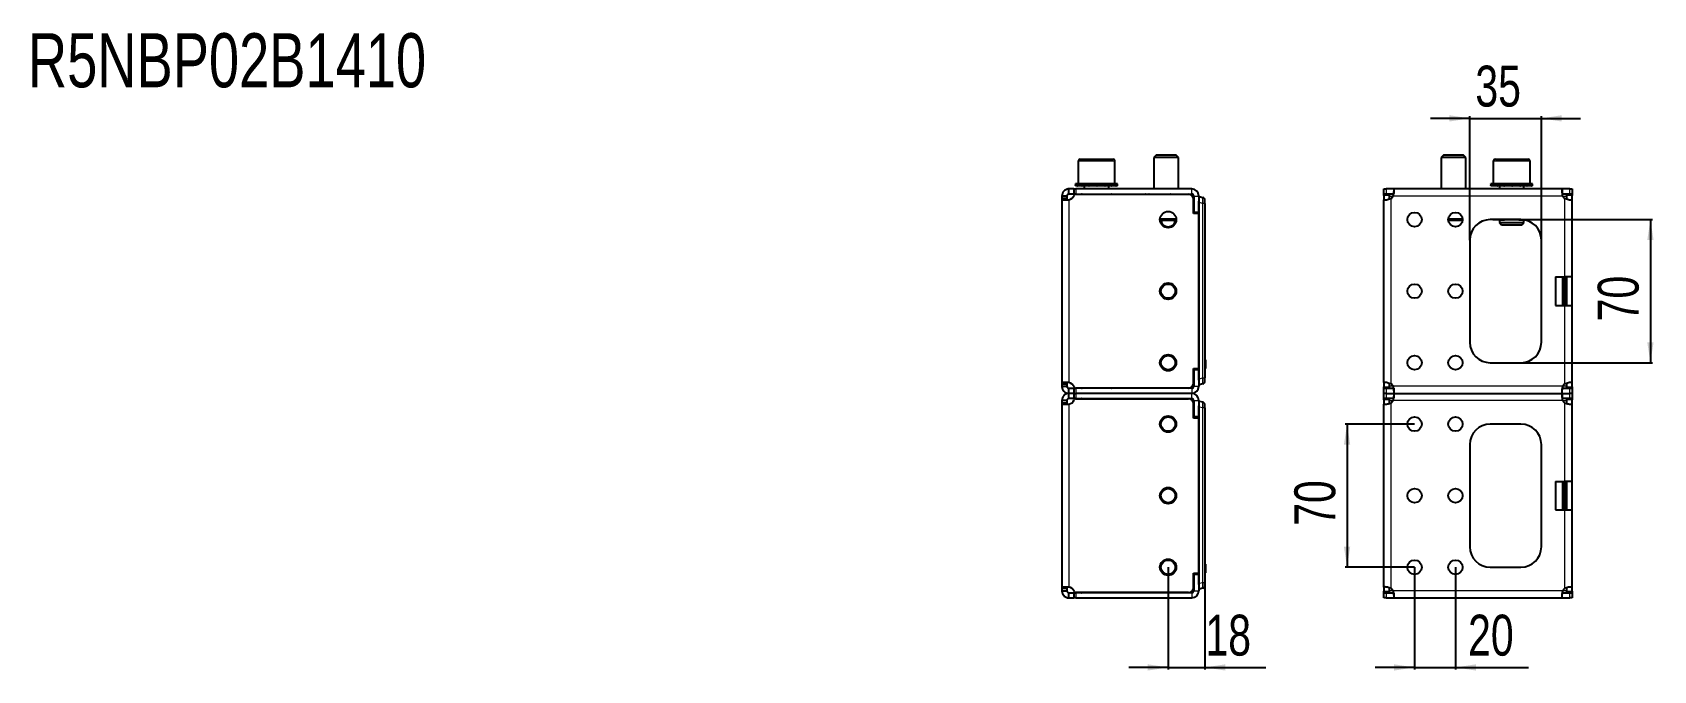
# Model space of a CAD drawing. Header units: millimetres. Extents: x 0 to 4022, y -762 to 566.
# Drawn here: x 1961 to 2754, y 254 to 566 of the extents above; entities that cross this region are included whole.
import ezdxf

# ---------------------------------------------------------------- set-up
doc = ezdxf.new("R2010")
doc.units = ezdxf.units.MM
doc.layers.add('FORMAT', color=7, linetype='Continuous')
doc.styles.add('SLDTEXTSTYLE0', font='TXT', dxfattribs={"width": 0.75})
doc.dimstyles.new('SLDDIMSTYLE0', dxfattribs={"dimtxt": 20, "dimasz": 10, "dimexe": 0, "dimexo": 0.0625, "dimgap": 5, "dimtad": 2, "dimdec": 1, "dimrnd": 1e-09, "dimzin": 12, "dimdsep": 46, "dimtxsty": 'SLDTEXTSTYLE0', "dimsah": 1, "dimcen": 0.09, "dimadec": 0, "dimazin": 3, "dimtfac": 1, "dimtofl": 0, "dimtmove": 0, "dimatfit": 3, "dimfxl": 0, "dimfrac": 2, "dimtolj": 1, "dimtzin": 12, "dimarcsym": 0})
doc.dimstyles.new('SLDDIMSTYLE1', dxfattribs={"dimtxt": 20, "dimasz": 10, "dimexe": 0, "dimexo": 0.0625, "dimgap": 5, "dimtad": 2, "dimdec": 1, "dimrnd": 1e-09, "dimzin": 12, "dimdsep": 46, "dimtxsty": 'SLDTEXTSTYLE0', "dimsah": 1, "dimcen": 0.09, "dimadec": 0, "dimazin": 3, "dimtfac": 1, "dimtmove": 0, "dimatfit": 0, "dimfxl": 0, "dimfrac": 2, "dimtolj": 1, "dimtzin": 12, "dimarcsym": 0})

# ---------------------------------------------------------------- blocks, each defined once
blk = doc.blocks.new('_D_4')
at = {"layer": 'FORMAT'}
for p, q in [((2516.16, 304.38), (2516.16, 254.38)), ((2534.16, 299.63), (2534.16, 254.38)), ((2516.16, 255.38), (2496.93, 255.38)), ((2516.16, 255.38), (2534.16, 255.38)), ((2534.16, 255.38), (2563.94, 255.38))]:
    blk.add_line(p, q, dxfattribs=at)
for points in [[(2516.16, 255.38), (2506.16, 256.92), (2506.16, 253.85)], [(2534.16, 255.38), (2544.16, 253.85), (2544.16, 256.92)]]:
    blk.add_solid(points, dxfattribs=at)
at = {"layer": 'FORMAT', "insert": (2534.38, 281.17), "char_height": 20, "attachment_point": 1, "style": 'SLDTEXTSTYLE0'}
blk.add_mtext('18', dxfattribs=at)
blk = doc.blocks.new('_D_7')
at = {"layer": 'FORMAT'}
for p, q in [((2688.68, 474.39), (2753.02, 474.39)), ((2752.02, 474.39), (2752.02, 404.39)), ((2688.68, 404.39), (2753.02, 404.39))]:
    blk.add_line(p, q, dxfattribs=at)
for points in [[(2752.02, 474.39), (2750.48, 464.39), (2753.56, 464.39)], [(2752.02, 404.39), (2753.56, 414.39), (2750.48, 414.39)]]:
    blk.add_solid(points, dxfattribs=at)
at = {"layer": 'FORMAT', "insert": (2726.24, 424.61), "char_height": 20, "attachment_point": 1, "rotation": 90, "style": 'SLDTEXTSTYLE0'}
blk.add_mtext('70', dxfattribs=at)
blk = doc.blocks.new('_D_8')
at = {"layer": 'FORMAT'}
for p, q in [((2663.67, 523.89), (2644.44, 523.89)), ((2663.67, 464.4), (2663.67, 524.89)), ((2663.67, 523.89), (2698.67, 523.89)), ((2698.67, 464.4), (2698.67, 524.89)), ((2698.67, 523.89), (2717.9, 523.89))]:
    blk.add_line(p, q, dxfattribs=at)
for points in [[(2663.67, 523.89), (2653.67, 525.43), (2653.67, 522.35)], [(2698.67, 523.89), (2708.67, 522.35), (2708.67, 525.43)]]:
    blk.add_solid(points, dxfattribs=at)
at = {"layer": 'FORMAT', "insert": (2666.39, 549.67), "char_height": 20, "attachment_point": 1, "style": 'SLDTEXTSTYLE0'}
blk.add_mtext('35', dxfattribs=at)
blk = doc.blocks.new('_D_9')
at = {"layer": 'FORMAT'}
for p, q in [((2636.67, 304.38), (2636.67, 254.38)), ((2656.67, 304.38), (2656.67, 254.38)), ((2636.67, 255.38), (2617.44, 255.38)), ((2636.67, 255.38), (2656.67, 255.38)), ((2656.67, 255.38), (2692.38, 255.38))]:
    blk.add_line(p, q, dxfattribs=at)
for points in [[(2636.67, 255.38), (2626.67, 256.92), (2626.67, 253.85)], [(2656.67, 255.38), (2666.67, 253.85), (2666.67, 256.92)]]:
    blk.add_solid(points, dxfattribs=at)
at = {"layer": 'FORMAT', "insert": (2662.83, 281.17), "char_height": 20, "attachment_point": 1, "style": 'SLDTEXTSTYLE0'}
blk.add_mtext('20', dxfattribs=at)
blk = doc.blocks.new('_D_10')
at = {"layer": 'FORMAT'}
for p, q in [((2636.66, 374.39), (2602.66, 374.39)), ((2603.66, 374.39), (2603.66, 304.39)), ((2636.66, 304.39), (2602.66, 304.39))]:
    blk.add_line(p, q, dxfattribs=at)
for points in [[(2603.66, 374.39), (2602.12, 364.39), (2605.2, 364.39)], [(2603.66, 304.39), (2605.2, 314.39), (2602.12, 314.39)]]:
    blk.add_solid(points, dxfattribs=at)
at = {"layer": 'FORMAT', "insert": (2577.88, 324.61), "char_height": 20, "attachment_point": 1, "rotation": 90, "style": 'SLDTEXTSTYLE0'}
blk.add_mtext('70', dxfattribs=at)

msp = doc.modelspace()

# ---------------------------------------------------------------- linework, layer by layer
at = {"color": 7, "linetype": 'Continuous', "lineweight": 25}
for p, q in [((2472.16, 502.89), (2472.16, 491.89)), ((2473.16, 503.89), (2489.16, 503.89)), ((2490.16, 491.89), (2490.16, 502.89)), ((2510.24, 505.89), (2509.16, 504.82)), ((2509.16, 504.82), (2509.16, 489.39)), ((2521.16, 504.82), (2509.16, 504.82)), ((2520.09, 505.89), (2510.24, 505.89)), ((2521.16, 504.82), (2520.09, 505.89)), ((2521.16, 489.39), (2521.16, 504.82)), ((2650.74, 505.89), (2649.67, 504.82)), ((2649.67, 504.82), (2649.67, 489.39)), ((2661.67, 504.82), (2649.67, 504.82)), ((2660.59, 505.89), (2650.74, 505.89)), ((2661.67, 504.82), (2660.59, 505.89)), ((2661.67, 489.39), (2661.67, 504.82)), ((2675.17, 502.89), (2675.17, 491.89)), ((2676.17, 503.89), (2683.98, 503.89)), ((2683.98, 503.89), (2692.17, 503.89)), ((2693.17, 491.89), (2693.17, 502.89)), ((2470.91, 491.89), (2470.91, 490.89)), ((2470.91, 491.89), (2470.92, 491.89)), ((2470.92, 491.89), (2470.92, 491.64)), ((2471.71, 491.89), (2470.92, 491.89)), ((2471.71, 491.89), (2471.81, 491.89)), ((2471.81, 491.89), (2471.81, 491.64)), ((2473.95, 491.89), (2471.81, 491.89)), ((2473.95, 491.89), (2474.13, 491.89)), ((2474.13, 491.89), (2474.13, 491.64)), ((2477.29, 491.89), (2474.13, 491.89)), ((2477.29, 491.89), (2477.52, 491.89)), ((2477.52, 491.89), (2477.52, 491.64)), ((2481.21, 491.89), (2477.52, 491.89)), ((2481.21, 491.89), (2481.3, 491.89)), ((2481.43, 491.89), (2481.46, 491.89)), ((2481.46, 491.89), (2481.46, 491.64)), ((2485.13, 491.89), (2481.46, 491.89)), ((2485.13, 491.89), (2485.36, 491.89)), ((2485.36, 491.89), (2485.36, 491.64)), ((2488.45, 491.89), (2485.36, 491.89)), ((2488.45, 491.89), (2488.62, 491.89)), ((2488.62, 491.89), (2488.62, 491.64)), ((2490.65, 491.89), (2488.62, 491.89)), ((2490.65, 491.89), (2490.74, 491.89)), ((2490.74, 491.89), (2490.74, 491.64)), ((2491.41, 491.89), (2490.74, 491.89)), ((2491.41, 490.89), (2491.41, 491.89)), ((2673.92, 491.89), (2673.92, 490.89)), ((2673.92, 491.89), (2673.92, 491.64)), ((2674.75, 491.89), (2673.92, 491.89)), ((2673.92, 491.89), (2673.92, 491.89)), ((2674.75, 491.89), (2674.85, 491.89)), ((2674.85, 491.89), (2674.85, 491.64)), ((2677.02, 491.89), (2674.85, 491.89)), ((2677.02, 491.89), (2677.2, 491.89)), ((2677.2, 491.89), (2677.2, 491.64)), ((2680.38, 491.89), (2677.2, 491.89)), ((2680.38, 491.89), (2680.61, 491.89)), ((2680.61, 491.89), (2680.61, 491.64)), ((2684.31, 491.89), (2680.61, 491.89)), ((2684.31, 491.89), (2684.39, 491.89)), ((2684.51, 491.89), (2684.56, 491.89)), ((2684.56, 491.89), (2684.56, 491.64)), ((2688.22, 491.89), (2684.56, 491.89)), ((2688.22, 491.89), (2688.45, 491.89)), ((2688.45, 491.89), (2688.45, 491.64)), ((2691.52, 491.89), (2688.45, 491.89)), ((2691.52, 491.89), (2691.69, 491.89)), ((2691.69, 491.89), (2691.69, 491.64)), ((2693.69, 491.89), (2691.69, 491.89)), ((2693.69, 491.89), (2693.78, 491.89)), ((2693.78, 491.89), (2693.78, 491.64)), ((2694.42, 491.89), (2693.78, 491.89)), ((2694.42, 490.89), (2694.42, 491.89)), ((2466.66, 485.89), (2464.16, 485.89)), ((2464.16, 485.89), (2464.16, 484.67)), ((2464.16, 484.67), (2464.16, 394.11)), ((2466.66, 484.67), (2464.16, 484.67)), ((2466.66, 485.89), (2466.66, 484.67)), ((2467.66, 486.89), (2467.66, 489.39)), ((2470.07, 489.39), (2467.66, 489.39)), ((2470.07, 486.89), (2467.66, 486.89)), ((2470.06, 489.39), (2470.06, 486.89)), ((2470.06, 489.39), (2471.06, 489.39)), ((2471.06, 486.89), (2470.06, 486.89)), ((2470.91, 490.89), (2470.92, 490.89)), ((2470.92, 490.89), (2470.92, 491.14)), ((2471.71, 490.89), (2470.92, 490.89)), ((2527.66, 489.39), (2471.06, 489.39)), ((2471.06, 486.89), (2527.66, 486.89)), ((2471.09, 486.79), (2526.06, 486.79)), ((2471.71, 490.89), (2471.81, 490.89)), ((2471.81, 490.89), (2471.81, 491.14)), ((2473.95, 490.89), (2471.81, 490.89)), ((2473.95, 490.89), (2474.13, 490.89)), ((2474.13, 490.89), (2474.13, 491.14)), ((2477.29, 490.89), (2474.13, 490.89)), ((2475.16, 490.89), (2475.16, 489.39)), ((2477.29, 490.89), (2477.52, 490.89)), ((2477.52, 490.89), (2477.52, 491.14)), ((2481.21, 490.89), (2477.52, 490.89)), ((2481.21, 490.89), (2481.39, 490.89)), ((2481.39, 490.89), (2481.46, 490.89)), ((2481.46, 490.89), (2481.46, 491.14)), ((2485.13, 490.89), (2481.46, 490.89)), ((2485.13, 490.89), (2485.36, 490.89)), ((2485.36, 490.89), (2485.36, 491.14)), ((2488.45, 490.89), (2485.36, 490.89)), ((2487.16, 489.39), (2487.16, 490.89)), ((2488.45, 490.89), (2488.62, 490.89)), ((2488.62, 490.89), (2488.62, 491.14)), ((2490.65, 490.89), (2488.62, 490.89)), ((2490.65, 490.89), (2490.74, 490.89)), ((2490.74, 490.89), (2490.74, 491.14)), ((2491.41, 490.89), (2490.74, 490.89)), ((2504.91, 486.89), (2504.91, 486.79)), ((2505.2, 486.89), (2505.2, 486.79)), ((2506.89, 486.89), (2506.89, 486.79)), ((2509.84, 486.89), (2509.84, 486.79)), ((2513.6, 486.89), (2513.6, 486.79)), ((2517.59, 486.89), (2517.59, 486.79)), ((2521.22, 486.89), (2521.22, 486.79)), ((2523.92, 486.89), (2523.92, 486.79)), ((2525.29, 486.89), (2525.29, 486.79)), ((2525.41, 486.79), (2525.41, 486.89)), ((2528.56, 477.29), (2528.56, 484.29)), ((2528.66, 485.89), (2528.66, 477.94)), ((2531.16, 485.89), (2531.16, 477.94)), ((2531.16, 485.64), (2531.36, 485.64)), ((2531.36, 485.64), (2533.05, 485.19)), ((2534.16, 482.29), (2534.16, 483.74)), ((2621.67, 486.89), (2621.67, 489.39)), ((2621.67, 489.39), (2622.78, 489.39)), ((2622.78, 486.89), (2621.67, 486.89)), ((2621.67, 486.89), (2621.67, 486.79)), ((2621.67, 486.79), (2624.17, 486.79)), ((2621.67, 486.18), (2621.67, 486.79)), ((2621.67, 486.18), (2621.67, 484.12)), ((2621.67, 394.67), (2621.67, 484.12)), ((2621.67, 484.12), (2622.76, 484.12)), ((2626.5, 489.39), (2622.78, 489.39)), ((2626.5, 486.89), (2622.78, 486.89)), ((2624.17, 486.79), (2624.17, 486.18)), ((2624.17, 486.18), (2624.17, 484.36)), ((2708.83, 489.39), (2626.5, 489.39)), ((2626.5, 489.39), (2626.5, 487.18)), ((2673.92, 490.89), (2673.92, 491.14)), ((2674.75, 490.89), (2673.92, 490.89)), ((2673.92, 490.89), (2673.92, 490.89)), ((2674.75, 490.89), (2674.85, 490.89)), ((2674.85, 490.89), (2674.85, 491.14)), ((2677.02, 490.89), (2674.85, 490.89)), ((2677.02, 490.89), (2677.2, 490.89)), ((2677.2, 490.89), (2677.2, 491.14)), ((2680.38, 490.89), (2677.2, 490.89)), ((2678.17, 490.89), (2678.17, 489.39)), ((2680.38, 490.89), (2680.61, 490.89)), ((2680.61, 490.89), (2680.61, 491.14)), ((2684.31, 490.89), (2680.61, 490.89)), ((2684.31, 490.89), (2684.46, 490.89)), ((2684.46, 490.89), (2684.56, 490.89)), ((2684.56, 490.89), (2684.56, 491.14)), ((2688.22, 490.89), (2684.56, 490.89)), ((2688.22, 490.89), (2688.45, 490.89)), ((2688.45, 490.89), (2688.45, 491.14)), ((2691.52, 490.89), (2688.45, 490.89)), ((2690.17, 489.39), (2690.17, 490.89)), ((2691.52, 490.89), (2691.69, 490.89)), ((2691.69, 490.89), (2691.69, 491.14)), ((2693.69, 490.89), (2691.69, 490.89)), ((2693.69, 490.89), (2693.78, 490.89)), ((2693.78, 490.89), (2693.78, 491.14)), ((2694.42, 490.89), (2693.78, 490.89)), ((2708.83, 489.39), (2708.83, 486.89)), ((2712.56, 489.39), (2708.83, 489.39)), ((2712.56, 486.89), (2708.83, 486.89)), ((2711.17, 486.79), (2713.67, 486.79)), ((2711.17, 486.18), (2711.17, 486.79)), ((2711.17, 484.34), (2711.17, 486.18)), ((2712.56, 489.39), (2713.67, 489.39)), ((2713.67, 486.89), (2712.56, 486.89)), ((2713.67, 489.39), (2713.67, 486.89)), ((2713.67, 486.79), (2713.67, 486.89)), ((2713.67, 486.79), (2713.67, 486.18)), ((2713.67, 484.12), (2713.67, 486.18)), ((2713.67, 446.39), (2713.67, 484.12)), ((2528.56, 478.87), (2528.66, 478.66)), ((2531.16, 477.29), (2528.56, 477.29)), ((2531.16, 477.94), (2528.66, 477.94)), ((2531.16, 395.92), (2531.16, 483.37)), ((2531.16, 477.29), (2531.16, 401.49)), ((2531.36, 396.54), (2531.36, 482.74)), ((2534.16, 482.29), (2534.16, 407.84)), ((2520.13, 473.89), (2512.19, 473.89)), ((2660.13, 473.89), (2653.2, 473.89)), ((2688.67, 474.39), (2673.67, 474.39)), ((2675.34, 474.29), (2675.32, 474.29)), ((2675.34, 474.29), (2675.34, 474.29)), ((2675.44, 474.29), (2675.34, 474.29)), ((2675.44, 474.39), (2675.44, 474.29)), ((2678.69, 474.29), (2675.44, 474.29)), ((2678.17, 474.29), (2678.17, 472.97)), ((2678.17, 472.97), (2679.24, 471.89)), ((2678.17, 472.97), (2684.03, 472.97)), ((2678.69, 474.29), (2680.59, 474.29)), ((2679.24, 471.89), (2684.05, 471.89)), ((2681.14, 474.29), (2680.59, 474.29)), ((2687.19, 474.29), (2681.14, 474.29)), ((2684.03, 472.97), (2690.17, 472.97)), ((2684.05, 471.89), (2689.09, 471.89)), ((2687.74, 474.29), (2687.19, 474.29)), ((2687.74, 474.29), (2689.64, 474.29)), ((2689.09, 471.89), (2690.17, 472.97)), ((2690.08, 474.29), (2689.64, 474.29)), ((2690.17, 472.97), (2690.17, 474.28)), ((2663.67, 464.39), (2663.67, 414.39)), ((2698.67, 414.39), (2698.67, 464.39)), ((2705.67, 446.39), (2710.17, 446.39)), ((2705.67, 446.39), (2705.67, 432.39)), ((2713.67, 446.39), (2710.17, 446.39)), ((2711.17, 432.39), (2711.17, 446.39)), ((2713.67, 432.39), (2713.67, 446.39)), ((2705.67, 432.39), (2710.17, 432.39)), ((2710.17, 432.39), (2713.67, 432.39)), ((2713.67, 394.67), (2713.67, 432.39)), ((2534.16, 407.84), (2534.16, 399.64)), ((2534.36, 405.9), (2534.16, 405.9)), ((2534.36, 405.86), (2534.16, 405.86)), ((2534.36, 405.84), (2534.16, 405.84)), ((2534.36, 405.4), (2534.36, 402.08)), ((2673.67, 404.39), (2688.67, 404.39)), ((2528.56, 401.49), (2531.16, 401.49)), ((2528.56, 394.49), (2528.56, 401.49)), ((2528.56, 400.41), (2528.66, 400.63)), ((2528.66, 400.84), (2528.66, 392.89)), ((2531.16, 400.84), (2528.66, 400.84)), ((2531.16, 400.84), (2531.16, 392.89)), ((2534.36, 401.64), (2534.16, 401.64)), ((2534.36, 401.59), (2534.16, 401.59)), ((2534.16, 399.64), (2534.16, 396.99)), ((2534.16, 395.54), (2534.16, 396.99)), ((2464.16, 394.11), (2466.66, 394.11)), ((2464.16, 394.11), (2464.16, 392.89)), ((2464.16, 392.89), (2466.66, 392.89)), ((2466.66, 394.11), (2466.66, 392.89)), ((2467.66, 389.39), (2467.66, 391.89)), ((2467.66, 391.89), (2470.07, 391.89)), ((2467.66, 386.89), (2467.66, 389.39)), ((2470.07, 389.39), (2467.66, 389.39)), ((2470.06, 391.89), (2470.06, 389.39)), ((2470.06, 391.89), (2471.06, 391.89)), ((2470.06, 389.39), (2470.06, 386.89)), ((2470.06, 389.39), (2471.06, 389.39)), ((2527.66, 391.89), (2471.06, 391.89)), ((2527.66, 389.39), (2471.06, 389.39)), ((2526.06, 391.99), (2471.09, 391.99)), ((2531.36, 393.64), (2531.16, 393.64)), ((2533.05, 394.09), (2531.36, 393.64)), ((2621.67, 394.67), (2621.67, 392.6)), ((2621.67, 391.99), (2621.67, 392.6)), ((2624.17, 391.99), (2621.67, 391.99)), ((2621.67, 391.99), (2621.67, 391.89)), ((2621.67, 389.39), (2621.67, 391.89)), ((2621.67, 391.89), (2622.78, 391.89)), ((2622.78, 389.39), (2621.67, 389.39)), ((2621.67, 386.89), (2621.67, 389.39)), ((2622.78, 391.89), (2626.5, 391.89)), ((2622.78, 389.39), (2626.5, 389.39)), ((2624.17, 394.44), (2624.17, 392.6)), ((2624.17, 392.6), (2624.17, 391.99)), ((2626.5, 391.89), (2626.5, 389.39)), ((2626.5, 389.39), (2708.83, 389.39)), ((2626.5, 389.39), (2626.5, 387.18)), ((2708.83, 391.89), (2712.56, 391.89)), ((2708.83, 389.39), (2708.83, 391.61)), ((2708.83, 389.39), (2712.56, 389.39)), ((2708.83, 389.39), (2708.83, 386.89)), ((2711.17, 392.6), (2711.17, 394.42)), ((2711.17, 391.99), (2711.17, 392.6)), ((2713.67, 391.99), (2711.17, 391.99)), ((2712.56, 391.89), (2713.67, 391.89)), ((2713.67, 389.39), (2712.56, 389.39)), ((2713.67, 394.67), (2712.57, 394.67)), ((2713.67, 392.6), (2713.67, 394.67)), ((2713.67, 392.6), (2713.67, 391.99)), ((2713.67, 391.89), (2713.67, 391.99)), ((2713.67, 391.89), (2713.67, 389.39)), ((2713.67, 389.39), (2713.67, 386.89)), ((2466.66, 385.89), (2464.16, 385.89)), ((2464.16, 385.89), (2464.16, 384.67)), ((2464.16, 384.67), (2464.16, 294.11)), ((2466.66, 384.67), (2464.16, 384.67)), ((2466.66, 385.89), (2466.66, 384.67)), ((2470.06, 386.89), (2467.66, 386.89)), ((2471.06, 386.89), (2470.06, 386.89)), ((2471.06, 386.89), (2527.66, 386.89)), ((2471.09, 386.79), (2526.06, 386.79)), ((2528.56, 377.29), (2528.56, 384.29)), ((2528.66, 385.89), (2528.66, 377.94)), ((2531.16, 385.89), (2531.16, 377.94)), ((2531.16, 385.64), (2531.36, 385.64)), ((2531.16, 295.92), (2531.16, 383.37)), ((2531.36, 385.64), (2533.05, 385.19)), ((2531.36, 296.54), (2531.36, 382.74)), ((2534.16, 382.29), (2534.16, 383.74)), ((2534.16, 382.29), (2534.16, 307.84)), ((2622.78, 386.89), (2621.67, 386.89)), ((2621.67, 386.89), (2621.67, 386.79)), ((2621.67, 386.79), (2624.17, 386.79)), ((2621.67, 386.18), (2621.67, 386.79)), ((2621.67, 386.18), (2621.67, 384.12)), ((2621.67, 294.67), (2621.67, 384.12)), ((2621.67, 384.12), (2622.76, 384.12)), ((2626.5, 386.89), (2622.78, 386.89)), ((2624.17, 386.79), (2624.17, 386.18)), ((2624.17, 386.18), (2624.17, 384.36)), ((2712.56, 386.89), (2708.83, 386.89)), ((2711.17, 386.79), (2713.67, 386.79)), ((2711.17, 386.18), (2711.17, 386.79)), ((2711.17, 384.34), (2711.17, 386.18)), ((2713.67, 386.89), (2712.56, 386.89)), ((2713.67, 386.79), (2713.67, 386.89)), ((2713.67, 386.79), (2713.67, 386.18)), ((2713.67, 384.12), (2713.67, 386.18)), ((2713.67, 346.39), (2713.67, 384.12)), ((2528.56, 378.87), (2528.66, 378.66)), ((2531.16, 377.29), (2528.56, 377.29)), ((2531.16, 377.94), (2528.66, 377.94)), ((2531.16, 377.29), (2531.16, 301.49)), ((2688.67, 374.39), (2673.67, 374.39)), ((2663.67, 364.39), (2663.67, 314.39)), ((2698.67, 314.39), (2698.67, 364.39)), ((2705.67, 346.39), (2710.17, 346.39)), ((2705.67, 346.39), (2705.67, 332.39)), ((2713.67, 346.39), (2710.17, 346.39)), ((2711.17, 332.39), (2711.17, 346.39)), ((2713.67, 332.39), (2713.67, 346.39)), ((2705.67, 332.39), (2710.17, 332.39)), ((2710.17, 332.39), (2713.67, 332.39)), ((2713.67, 294.67), (2713.67, 332.39)), ((2528.56, 301.49), (2531.16, 301.49)), ((2528.56, 294.49), (2528.56, 301.49)), ((2534.16, 307.84), (2534.16, 299.64)), ((2534.36, 305.9), (2534.16, 305.9)), ((2534.36, 305.86), (2534.16, 305.86)), ((2534.36, 305.84), (2534.16, 305.84)), ((2534.36, 301.64), (2534.16, 301.64)), ((2534.36, 301.59), (2534.16, 301.59)), ((2534.36, 305.4), (2534.36, 302.08)), ((2673.67, 304.39), (2688.67, 304.39)), ((2464.16, 294.11), (2466.66, 294.11)), ((2464.16, 294.11), (2464.16, 292.89)), ((2466.66, 294.11), (2466.66, 292.89)), ((2528.56, 300.41), (2528.66, 300.63)), ((2528.66, 300.84), (2528.66, 292.89)), ((2531.16, 300.84), (2528.66, 300.84)), ((2531.16, 300.84), (2531.16, 292.89)), ((2531.36, 293.64), (2531.16, 293.64)), ((2533.05, 294.09), (2531.36, 293.64)), ((2534.16, 299.64), (2534.16, 296.99)), ((2534.16, 295.54), (2534.16, 296.99)), ((2621.67, 294.67), (2621.67, 292.6)), ((2624.17, 294.44), (2624.17, 292.6)), ((2711.17, 292.6), (2711.17, 294.42)), ((2713.67, 294.67), (2712.57, 294.67)), ((2713.67, 292.6), (2713.67, 294.67)), ((2464.16, 292.89), (2466.66, 292.89)), ((2467.66, 289.39), (2467.66, 291.89)), ((2467.66, 291.89), (2470.06, 291.89)), ((2467.66, 289.39), (2470.06, 289.39)), ((2470.06, 291.89), (2470.06, 289.39)), ((2470.06, 291.89), (2471.06, 291.89)), ((2471.06, 289.39), (2470.06, 289.39)), ((2527.66, 291.89), (2471.06, 291.89)), ((2471.06, 289.39), (2527.66, 289.39)), ((2526.06, 291.99), (2471.09, 291.99)), ((2621.67, 291.99), (2621.67, 292.6)), ((2624.17, 291.99), (2621.67, 291.99)), ((2621.67, 291.99), (2621.67, 291.89)), ((2621.67, 289.39), (2621.67, 291.89)), ((2621.67, 291.89), (2622.78, 291.89)), ((2622.78, 289.39), (2621.67, 289.39)), ((2622.78, 291.89), (2626.5, 291.89)), ((2622.78, 289.39), (2626.5, 289.39)), ((2624.17, 292.6), (2624.17, 291.99)), ((2626.5, 291.89), (2626.5, 289.39)), ((2626.5, 289.39), (2708.83, 289.39)), ((2708.83, 291.89), (2712.56, 291.89)), ((2708.83, 289.39), (2708.83, 291.61)), ((2708.83, 289.39), (2712.56, 289.39)), ((2711.17, 291.99), (2711.17, 292.6)), ((2713.67, 291.99), (2711.17, 291.99)), ((2712.56, 291.89), (2713.67, 291.89)), ((2713.67, 289.39), (2712.56, 289.39)), ((2713.67, 292.6), (2713.67, 291.99)), ((2713.67, 291.89), (2713.67, 291.99)), ((2713.67, 291.89), (2713.67, 289.39))]:
    msp.add_line(p, q, dxfattribs=at)
at = {"color": 8, "linetype": 'Continuous', "lineweight": 18}
for p, q in [((2490.16, 502.89), (2472.16, 502.89)), ((2683.96, 502.89), (2675.17, 502.89)), ((2693.17, 502.89), (2683.96, 502.89)), ((2467.66, 484.12), (2467.66, 394.67)), ((2471.06, 489.39), (2471.06, 486.89)), ((2527.66, 486.89), (2527.66, 489.39)), ((2528.66, 485.89), (2531.16, 485.89)), ((2624.17, 486.18), (2621.67, 486.18)), ((2622.78, 489.39), (2622.78, 486.89)), ((2624.17, 485.89), (2626.25, 485.89)), ((2625.17, 394.11), (2625.17, 484.67)), ((2709.08, 485.89), (2626.25, 485.89)), ((2709.08, 485.89), (2711.17, 485.89)), ((2710.17, 446.39), (2710.17, 484.67)), ((2713.67, 486.18), (2711.17, 486.18)), ((2712.56, 486.89), (2712.56, 489.39)), ((2530.97, 477.29), (2530.97, 477.94)), ((2533.05, 482.29), (2531.36, 482.74)), ((2533.05, 396.99), (2533.05, 482.29)), ((2534.16, 482.29), (2533.05, 482.29)), ((2512.19, 474.89), (2520.13, 474.89)), ((2653.2, 474.89), (2660.13, 474.89)), ((2680.59, 474.39), (2680.59, 474.29)), ((2681.14, 474.39), (2681.14, 474.29)), ((2687.19, 474.39), (2687.19, 474.29)), ((2687.74, 474.39), (2687.74, 474.29)), ((2708.97, 432.39), (2708.97, 446.39)), ((2709.17, 446.39), (2709.17, 432.39)), ((2709.28, 432.39), (2709.28, 446.39)), ((2709.48, 446.39), (2709.48, 432.39)), ((2710.36, 432.39), (2710.36, 446.39)), ((2710.56, 446.39), (2710.56, 432.39)), ((2710.66, 432.39), (2710.66, 446.39)), ((2710.86, 446.39), (2710.86, 432.39)), ((2710.17, 394.11), (2710.17, 432.39)), ((2534.36, 405.4), (2534.16, 405.4)), ((2530.97, 400.84), (2530.97, 401.49)), ((2531.36, 396.54), (2533.05, 396.99)), ((2533.05, 396.99), (2534.16, 396.99)), ((2534.36, 402.08), (2534.16, 402.08)), ((2471.06, 391.89), (2471.06, 389.39)), ((2471.06, 389.39), (2471.06, 386.89)), ((2527.66, 391.89), (2527.66, 389.39)), ((2527.66, 386.89), (2527.66, 389.39)), ((2528.66, 392.89), (2531.16, 392.89)), ((2621.67, 392.6), (2624.17, 392.6)), ((2622.78, 391.89), (2622.78, 389.39)), ((2622.78, 389.39), (2622.78, 386.89)), ((2626.25, 392.89), (2624.17, 392.89)), ((2709.08, 392.89), (2626.25, 392.89)), ((2711.17, 392.89), (2709.08, 392.89)), ((2711.17, 392.6), (2713.67, 392.6)), ((2712.56, 389.39), (2712.56, 391.89)), ((2712.56, 386.89), (2712.56, 389.39)), ((2467.66, 384.12), (2467.66, 294.67)), ((2528.66, 385.89), (2531.16, 385.89)), ((2533.05, 382.29), (2531.36, 382.74)), ((2533.05, 296.99), (2533.05, 382.29)), ((2534.16, 382.29), (2533.05, 382.29)), ((2624.17, 386.18), (2621.67, 386.18)), ((2624.17, 385.89), (2626.25, 385.89)), ((2625.17, 294.11), (2625.17, 384.67)), ((2709.08, 385.89), (2626.25, 385.89)), ((2709.08, 385.89), (2711.17, 385.89)), ((2710.17, 346.39), (2710.17, 384.67)), ((2713.67, 386.18), (2711.17, 386.18)), ((2530.97, 377.29), (2530.97, 377.94)), ((2708.97, 332.39), (2708.97, 346.39)), ((2709.17, 346.39), (2709.17, 332.39)), ((2709.28, 332.39), (2709.28, 346.39)), ((2709.48, 346.39), (2709.48, 332.39)), ((2710.36, 332.39), (2710.36, 346.39)), ((2710.56, 346.39), (2710.56, 332.39)), ((2710.66, 332.39), (2710.66, 346.39)), ((2710.86, 346.39), (2710.86, 332.39)), ((2710.17, 294.11), (2710.17, 332.39)), ((2530.97, 300.84), (2530.97, 301.49)), ((2534.36, 305.4), (2534.16, 305.4)), ((2534.36, 302.08), (2534.16, 302.08)), ((2531.36, 296.54), (2533.05, 296.99)), ((2533.05, 296.99), (2534.16, 296.99)), ((2471.06, 291.89), (2471.06, 289.39)), ((2527.66, 291.89), (2527.66, 289.39)), ((2528.66, 292.89), (2531.16, 292.89)), ((2621.67, 292.6), (2624.17, 292.6)), ((2622.78, 291.89), (2622.78, 289.39)), ((2626.25, 292.89), (2624.17, 292.89)), ((2709.08, 292.89), (2626.25, 292.89)), ((2711.17, 292.89), (2709.08, 292.89)), ((2711.17, 292.6), (2713.67, 292.6)), ((2712.56, 289.39), (2712.56, 291.89))]:
    msp.add_line(p, q, dxfattribs=at)
at = {"color": 7, "linetype": 'Continuous', "lineweight": 25}
for centre, radius in [((2516.16, 474.39), 4), ((2636.67, 474.39), 3.5), ((2656.67, 474.39), 3.5), ((2516.16, 439.39), 4), ((2516.16, 439.39), 3.5), ((2636.67, 439.39), 3.5), ((2656.67, 439.39), 3.5), ((2516.16, 404.39), 4), ((2516.16, 404.39), 3.5), ((2636.67, 404.39), 3.5), ((2656.67, 404.39), 3.5), ((2516.16, 374.39), 4), ((2516.16, 374.39), 3.5), ((2636.67, 374.39), 3.5), ((2656.67, 374.39), 3.5), ((2516.16, 339.39), 4), ((2516.16, 339.39), 3.5), ((2636.67, 339.39), 3.5), ((2656.67, 339.39), 3.5), ((2516.16, 304.39), 4), ((2516.16, 304.39), 3.5), ((2636.67, 304.39), 3.5), ((2656.67, 304.39), 3.5)]:
    msp.add_circle(centre, radius, dxfattribs=at)
for centre, radius, start, end in [((2473.16, 502.89), 1, 90, 180), ((2489.16, 502.89), 1, 0, 90), ((2676.17, 502.89), 1, 90, 180), ((2692.17, 502.89), 1, 0, 90), ((2466.94, 487.54), 3.5, 281.89481, 337.11462), ((2471.09, 485.79), 1, 90, 157.11462), ((2473.81, 486.54), 0.35, 45.58469, 90), ((2488.51, 486.54), 0.35, 90, 134.41531), ((2526.06, 484.29), 2.5, 360, 90), ((2527.66, 485.89), 3.5, 360, 90), ((2527.66, 485.89), 1, 360, 90), ((2532.66, 483.74), 1.5, 0, 75), ((2623.17, 487.54), 3.5, 304.8499, 331.87293), ((2712.17, 487.54), 3.5, 208.12707, 235.1501), ((2516.16, 474.39), 3.5, 188.21321, 351.78679), ((2673.67, 464.39), 10, 90, 180), ((2688.67, 464.39), 10, 0, 90), ((2673.67, 414.39), 10, 180, 270), ((2688.67, 414.39), 10, 270, 0), ((2466.94, 391.24), 3.5, 22.88538, 78.10519), ((2471.09, 392.99), 1, 202.88538, 270), ((2473.81, 392.24), 0.35, 270, 314.41531), ((2488.51, 392.24), 0.35, 225.58469, 270), ((2526.06, 394.49), 2.5, 270, 0), ((2527.66, 392.89), 3.5, 270, 0), ((2527.66, 392.89), 1, 270, 0), ((2527.66, 385.89), 3.5, 360, 90), ((2532.66, 395.54), 1.5, 285, 0), ((2623.17, 391.24), 3.5, 28.12707, 55.1501), ((2712.17, 391.24), 3.5, 124.8499, 151.87293), ((2466.94, 387.54), 3.5, 281.89481, 337.11462), ((2471.09, 385.79), 1, 90, 157.11462), ((2473.81, 386.54), 0.35, 45.58469, 90), ((2488.51, 386.54), 0.35, 90, 134.41531), ((2526.06, 384.29), 2.5, 360, 90), ((2527.66, 385.89), 1, 360, 90), ((2532.66, 383.74), 1.5, 0, 75), ((2623.17, 387.54), 3.5, 304.8499, 331.87293), ((2712.17, 387.54), 3.5, 208.12707, 235.1501), ((2673.67, 364.39), 10, 90, 180), ((2688.67, 364.39), 10, 0, 90), ((2673.67, 314.39), 10, 180, 270), ((2688.67, 314.39), 10, 270, 0), ((2466.94, 291.24), 3.5, 22.88538, 78.10519), ((2526.06, 294.49), 2.5, 270, 0), ((2532.66, 295.54), 1.5, 285, 0), ((2623.17, 291.24), 3.5, 28.12707, 55.1501), ((2712.17, 291.24), 3.5, 124.8499, 151.87293), ((2471.09, 292.99), 1, 202.88538, 270), ((2473.81, 292.24), 0.35, 270, 314.41531), ((2488.51, 292.24), 0.35, 225.58469, 270), ((2527.66, 292.89), 3.5, 270, 0), ((2527.66, 292.89), 1, 270, 0)]:
    msp.add_arc(centre, radius, start, end, dxfattribs=at)
at = {"color": 8, "linetype": 'Continuous', "lineweight": 18}
for centre, major_axis, start_param, end_param in [((2532.66, 482.19), (0.38, 3), 4.762686, 6.266445), ((2532.66, 397.1), (-0.38, 3), 3.158333, 4.662092), ((2532.66, 382.19), (0.38, 3), 4.762686, 6.266445), ((2532.66, 297.1), (-0.38, 3), 3.158333, 4.662092)]:
    msp.add_ellipse(centre, major_axis=major_axis, ratio=0.123038, start_param=start_param, end_param=end_param, dxfattribs=at)
at = {"color": 7, "linetype": 'Continuous', "lineweight": 25}
for centre, major_axis, start_param, end_param in [((2519.77, 485.64), (11.57, -3.1), 0.067037, 0.253072), ((2519.77, 393.64), (11.57, 3.1), 6.030113, 6.216148), ((2519.77, 385.64), (11.57, -3.1), 0.067037, 0.253072), ((2519.77, 293.64), (11.57, 3.1), 6.030113, 6.216148)]:
    msp.add_ellipse(centre, major_axis=major_axis, ratio=0.250563, start_param=start_param, end_param=end_param, dxfattribs=at)
for points, knots in [([(2470.92, 491.64), (2470.92, 491.68), (2470.91, 491.75), (2470.91, 491.83), (2470.91, 491.87), (2470.91, 491.89)], [0, 0, 0, 0, 0.4999808, 0.7499881, 1, 1, 1, 1]), ([(2471.81, 491.64), (2471.79, 491.68), (2471.77, 491.75), (2471.74, 491.83), (2471.72, 491.87), (2471.71, 491.89)], [0, 0, 0, 0, 0.4999808, 0.7499881, 1, 1, 1, 1]), ([(2474.13, 491.64), (2474.1, 491.68), (2474.06, 491.75), (2474, 491.83), (2473.97, 491.87), (2473.95, 491.89)], [0, 0, 0, 0, 0.499981, 0.749988, 1, 1, 1, 1]), ([(2477.52, 491.64), (2477.48, 491.68), (2477.42, 491.75), (2477.35, 491.83), (2477.31, 491.87), (2477.29, 491.89)], [0, 0, 0, 0, 0.499981, 0.749988, 1, 1, 1, 1]), ([(2481.46, 491.64), (2481.42, 491.68), (2481.36, 491.75), (2481.28, 491.83), (2481.23, 491.87), (2481.21, 491.89)], [0, 0, 0, 0, 0.4999808, 0.7499881, 1, 1, 1, 1]), ([(2481.46, 491.64), (2481.45, 491.71), (2481.43, 491.84), (2481.4, 491.88), (2481.39, 491.89)], [0, 0, 0, 0, 0.5617942, 1, 1, 1, 1]), ([(2485.36, 491.64), (2485.32, 491.68), (2485.27, 491.75), (2485.19, 491.83), (2485.15, 491.87), (2485.13, 491.89)], [0, 0, 0, 0, 0.4999808, 0.7499881, 1, 1, 1, 1]), ([(2488.62, 491.64), (2488.59, 491.68), (2488.55, 491.75), (2488.49, 491.83), (2488.46, 491.87), (2488.45, 491.89)], [0, 0, 0, 0, 0.499981, 0.749988, 1, 1, 1, 1]), ([(2490.74, 491.64), (2490.73, 491.68), (2490.71, 491.75), (2490.68, 491.83), (2490.66, 491.87), (2490.65, 491.89)], [0, 0, 0, 0, 0.4999808, 0.7499881, 1, 1, 1, 1]), ([(2673.92, 491.64), (2673.92, 491.68), (2673.92, 491.75), (2673.92, 491.83), (2673.92, 491.87), (2673.92, 491.89)], [0, 0, 0, 0, 0.499981, 0.749988, 1, 1, 1, 1]), ([(2674.85, 491.64), (2674.84, 491.68), (2674.81, 491.75), (2674.78, 491.83), (2674.76, 491.87), (2674.75, 491.89)], [0, 0, 0, 0, 0.499981, 0.749988, 1, 1, 1, 1]), ([(2677.2, 491.64), (2677.17, 491.68), (2677.13, 491.75), (2677.07, 491.83), (2677.04, 491.87), (2677.02, 491.89)], [0, 0, 0, 0, 0.499981, 0.749988, 1, 1, 1, 1]), ([(2680.61, 491.64), (2680.57, 491.68), (2680.51, 491.75), (2680.44, 491.83), (2680.4, 491.87), (2680.38, 491.89)], [0, 0, 0, 0, 0.499981, 0.749988, 1, 1, 1, 1]), ([(2684.56, 491.64), (2684.52, 491.68), (2684.46, 491.75), (2684.37, 491.83), (2684.33, 491.87), (2684.31, 491.89)], [0, 0, 0, 0, 0.4999808, 0.7499881, 1, 1, 1, 1]), ([(2684.56, 491.64), (2684.54, 491.71), (2684.51, 491.84), (2684.48, 491.88), (2684.46, 491.89)], [0, 0, 0, 0, 0.561794, 1, 1, 1, 1]), ([(2688.45, 491.64), (2688.41, 491.68), (2688.36, 491.75), (2688.28, 491.83), (2688.24, 491.87), (2688.22, 491.89)], [0, 0, 0, 0, 0.499981, 0.749988, 1, 1, 1, 1]), ([(2691.69, 491.64), (2691.66, 491.68), (2691.62, 491.75), (2691.56, 491.83), (2691.53, 491.87), (2691.52, 491.89)], [0, 0, 0, 0, 0.499981, 0.749988, 1, 1, 1, 1]), ([(2693.78, 491.64), (2693.77, 491.68), (2693.74, 491.75), (2693.71, 491.83), (2693.7, 491.87), (2693.69, 491.89)], [0, 0, 0, 0, 0.499981, 0.749988, 1, 1, 1, 1]), ([(2467.66, 489.39), (2467.37, 489.37), (2466.82, 489.33), (2465.91, 488.98), (2465.03, 488.31), (2464.31, 487.2), (2464.21, 486.34), (2464.16, 485.89)], [0, 0, 0, 0, 0.16069, 0.301312, 0.521951, 0.753573, 1, 1, 1, 1]), ([(2464.16, 484.67), (2464.21, 484.54), (2464.3, 484.33), (2464.87, 484.13), (2465.47, 484.06), (2466.1, 484.04), (2466.85, 484.06), (2467.39, 484.1), (2467.66, 484.12)], [0, 0, 0, 0, 0.254149, 0.448213, 0.574908, 0.708872, 0.850468, 1, 1, 1, 1]), ([(2467.66, 486.89), (2467.58, 486.89), (2467.42, 486.87), (2467.21, 486.79), (2467.05, 486.69), (2466.92, 486.57), (2466.81, 486.43), (2466.69, 486.19), (2466.67, 486.01), (2466.66, 485.89)], [0, 0, 0, 0, 0.156786, 0.290809, 0.403501, 0.497298, 0.607133, 0.726181, 1, 1, 1, 1]), ([(2466.66, 484.67), (2466.68, 484.55), (2466.7, 484.35), (2466.85, 484.14), (2466.98, 484.09), (2467.03, 484.08)], [0, 0, 0, 0, 0.488232, 0.819706, 1, 1, 1, 1]), ([(2470.91, 490.89), (2470.91, 490.91), (2470.91, 490.95), (2470.91, 491.04), (2470.92, 491.1), (2470.92, 491.14)], [0, 0, 0, 0, 0.25014, 0.50028, 1, 1, 1, 1]), ([(2471.71, 490.89), (2471.72, 490.91), (2471.74, 490.95), (2471.77, 491.04), (2471.79, 491.1), (2471.81, 491.14)], [0, 0, 0, 0, 0.25014, 0.50028, 1, 1, 1, 1]), ([(2473.95, 490.89), (2473.97, 490.91), (2474, 490.95), (2474.06, 491.04), (2474.1, 491.1), (2474.13, 491.14)], [0, 0, 0, 0, 0.25014, 0.50028, 1, 1, 1, 1]), ([(2477.29, 490.89), (2477.31, 490.91), (2477.35, 490.95), (2477.42, 491.04), (2477.48, 491.1), (2477.52, 491.14)], [0, 0, 0, 0, 0.25014, 0.50028, 1, 1, 1, 1]), ([(2481.21, 490.89), (2481.23, 490.91), (2481.28, 490.95), (2481.36, 491.04), (2481.42, 491.1), (2481.46, 491.14)], [0, 0, 0, 0, 0.25014, 0.50028, 1, 1, 1, 1]), ([(2481.46, 491.14), (2481.45, 491.07), (2481.43, 490.94), (2481.4, 490.91), (2481.39, 490.89)], [0, 0, 0, 0, 0.561794, 1, 1, 1, 1]), ([(2485.13, 490.89), (2485.15, 490.91), (2485.19, 490.95), (2485.27, 491.04), (2485.32, 491.1), (2485.36, 491.14)], [0, 0, 0, 0, 0.25014, 0.50028, 1, 1, 1, 1]), ([(2488.45, 490.89), (2488.46, 490.91), (2488.49, 490.95), (2488.55, 491.04), (2488.59, 491.1), (2488.62, 491.14)], [0, 0, 0, 0, 0.25014, 0.50028, 1, 1, 1, 1]), ([(2490.65, 490.89), (2490.66, 490.91), (2490.68, 490.95), (2490.71, 491.04), (2490.73, 491.1), (2490.74, 491.14)], [0, 0, 0, 0, 0.25014, 0.50028, 1, 1, 1, 1]), ([(2505.17, 486.79), (2505.17, 486.8), (2505.16, 486.84), (2505.15, 486.87), (2505.15, 486.89)], [0, 0, 0, 0, 0.374848, 1, 1, 1, 1]), ([(2506.8, 486.79), (2506.8, 486.8), (2506.78, 486.84), (2506.76, 486.87), (2506.75, 486.89)], [0, 0, 0, 0, 0.374848, 1, 1, 1, 1]), ([(2509.71, 486.79), (2509.7, 486.8), (2509.67, 486.84), (2509.64, 486.87), (2509.63, 486.89)], [0, 0, 0, 0, 0.374848, 1, 1, 1, 1]), ([(2513.45, 486.79), (2513.44, 486.8), (2513.4, 486.84), (2513.37, 486.87), (2513.35, 486.89)], [0, 0, 0, 0, 0.374848, 1, 1, 1, 1]), ([(2517.45, 486.79), (2517.43, 486.8), (2517.4, 486.84), (2517.37, 486.87), (2517.35, 486.89)], [0, 0, 0, 0, 0.374848, 1, 1, 1, 1]), ([(2521.1, 486.79), (2521.09, 486.8), (2521.06, 486.84), (2521.03, 486.87), (2521.01, 486.89)], [0, 0, 0, 0, 0.374848, 1, 1, 1, 1]), ([(2523.84, 486.79), (2523.84, 486.8), (2523.82, 486.84), (2523.8, 486.87), (2523.79, 486.89)], [0, 0, 0, 0, 0.374848, 1, 1, 1, 1]), ([(2525.27, 486.79), (2525.27, 486.8), (2525.26, 486.84), (2525.25, 486.87), (2525.25, 486.89)], [0, 0, 0, 0, 0.374848, 1, 1, 1, 1]), ([(2621.67, 484.12), (2621.69, 484.1), (2621.74, 484.07), (2622.14, 484.06), (2622.85, 484.1), (2623.95, 484.31), (2624.75, 484.55), (2625.17, 484.67)], [0, 0, 0, 0, 0.1708405, 0.3192172, 0.5481031, 0.7678223, 1, 1, 1, 1]), ([(2626.25, 485.89), (2626.31, 486.15), (2626.41, 486.64), (2626.55, 487.46), (2626.65, 488.17), (2626.67, 488.74), (2626.65, 489.1), (2626.6, 489.34), (2626.53, 489.37), (2626.5, 489.39)], [0, 0, 0, 0, 0.144067, 0.271276, 0.474907, 0.597997, 0.726338, 0.860245, 1, 1, 1, 1]), ([(2673.92, 490.89), (2673.92, 490.91), (2673.92, 490.95), (2673.92, 491.04), (2673.92, 491.1), (2673.92, 491.14)], [0, 0, 0, 0, 0.25014, 0.50028, 1, 1, 1, 1]), ([(2674.75, 490.89), (2674.76, 490.91), (2674.78, 490.95), (2674.81, 491.04), (2674.84, 491.1), (2674.85, 491.14)], [0, 0, 0, 0, 0.25014, 0.50028, 1, 1, 1, 1]), ([(2677.02, 490.89), (2677.04, 490.91), (2677.07, 490.95), (2677.13, 491.04), (2677.17, 491.1), (2677.2, 491.14)], [0, 0, 0, 0, 0.25014, 0.50028, 1, 1, 1, 1]), ([(2680.38, 490.89), (2680.4, 490.91), (2680.44, 490.95), (2680.51, 491.04), (2680.57, 491.1), (2680.61, 491.14)], [0, 0, 0, 0, 0.25014, 0.50028, 1, 1, 1, 1]), ([(2684.31, 490.89), (2684.33, 490.91), (2684.37, 490.95), (2684.46, 491.04), (2684.52, 491.1), (2684.56, 491.14)], [0, 0, 0, 0, 0.25014, 0.50028, 1, 1, 1, 1]), ([(2684.56, 491.14), (2684.54, 491.07), (2684.51, 490.94), (2684.48, 490.91), (2684.46, 490.89)], [0, 0, 0, 0, 0.561794, 1, 1, 1, 1]), ([(2688.22, 490.89), (2688.24, 490.91), (2688.28, 490.95), (2688.36, 491.04), (2688.41, 491.1), (2688.45, 491.14)], [0, 0, 0, 0, 0.25014, 0.50028, 1, 1, 1, 1]), ([(2691.52, 490.89), (2691.53, 490.91), (2691.56, 490.95), (2691.62, 491.04), (2691.66, 491.1), (2691.69, 491.14)], [0, 0, 0, 0, 0.25014, 0.50028, 1, 1, 1, 1]), ([(2693.69, 490.89), (2693.7, 490.91), (2693.71, 490.95), (2693.74, 491.04), (2693.77, 491.1), (2693.78, 491.14)], [0, 0, 0, 0, 0.25014, 0.50028, 1, 1, 1, 1]), ([(2708.83, 489.39), (2708.8, 489.37), (2708.75, 489.33), (2708.68, 488.98), (2708.66, 488.31), (2708.79, 487.2), (2708.98, 486.34), (2709.08, 485.89)], [0, 0, 0, 0, 0.16069, 0.3013121, 0.5219513, 0.7535732, 1, 1, 1, 1]), ([(2710.17, 484.67), (2710.62, 484.54), (2711.43, 484.33), (2712.34, 484.13), (2712.93, 484.06), (2713.33, 484.04), (2713.61, 484.06), (2713.65, 484.1), (2713.67, 484.12)], [0, 0, 0, 0, 0.254149, 0.448213, 0.574908, 0.708872, 0.850468, 1, 1, 1, 1]), ([(2675.32, 474.29), (2675.27, 474.3), (2675.19, 474.3), (2675.05, 474.33), (2674.98, 474.38), (2674.96, 474.39)], [0, 0, 0, 0, 0.418107, 0.837733, 1, 1, 1, 1]), ([(2678.69, 474.29), (2678.62, 474.29), (2678.51, 474.3), (2678.44, 474.36), (2678.42, 474.39)], [0, 0, 0, 0, 0.594904, 1, 1, 1, 1]), ([(2534.36, 405.84), (2534.36, 405.83), (2534.36, 405.82), (2534.36, 405.7), (2534.36, 405.56), (2534.36, 405.45), (2534.36, 405.4)], [0, 0, 0, 0, 0.281303, 0.555629, 0.773878, 1, 1, 1, 1]), ([(2534.36, 402.08), (2534.36, 402.01), (2534.36, 401.89), (2534.36, 401.74), (2534.36, 401.65), (2534.36, 401.64), (2534.36, 401.64)], [0, 0, 0, 0, 0.285197, 0.560428, 0.777044, 1, 1, 1, 1]), ([(2467.66, 394.67), (2467.35, 394.68), (2466.76, 394.71), (2465.81, 394.72), (2464.94, 394.68), (2464.29, 394.47), (2464.2, 394.23), (2464.16, 394.11)], [0, 0, 0, 0, 0.17084, 0.319217, 0.548103, 0.767822, 1, 1, 1, 1]), ([(2464.16, 392.89), (2464.18, 392.63), (2464.21, 392.14), (2464.49, 391.32), (2464.96, 390.61), (2465.58, 390.05), (2466.2, 389.69), (2466.91, 389.44), (2467.41, 389.41), (2467.66, 389.39)], [0, 0, 0, 0, 0.144067, 0.271276, 0.474907, 0.597997, 0.726338, 0.860245, 1, 1, 1, 1]), ([(2467.66, 389.39), (2467.37, 389.37), (2466.82, 389.33), (2465.91, 388.98), (2465.03, 388.31), (2464.31, 387.2), (2464.21, 386.34), (2464.16, 385.89)], [0, 0, 0, 0, 0.16069, 0.301312, 0.521951, 0.753573, 1, 1, 1, 1]), ([(2467.19, 394.72), (2467.19, 394.72), (2467.12, 394.72), (2467.02, 394.71), (2466.89, 394.66), (2466.79, 394.57), (2466.69, 394.4), (2466.67, 394.23), (2466.66, 394.11)], [0, 0, 0, 0, 0.0104995, 0.1675947, 0.3010267, 0.4506494, 0.615637, 1, 1, 1, 1]), ([(2466.66, 392.89), (2466.68, 392.75), (2466.7, 392.56), (2466.82, 392.34), (2466.93, 392.2), (2467.07, 392.08), (2467.25, 391.97), (2467.45, 391.9), (2467.59, 391.9), (2467.66, 391.89)], [0, 0, 0, 0, 0.294103, 0.406373, 0.497014, 0.611853, 0.731691, 0.860101, 1, 1, 1, 1]), ([(2625.17, 394.11), (2624.71, 394.24), (2623.91, 394.46), (2622.99, 394.65), (2622.4, 394.72), (2622, 394.74), (2621.72, 394.73), (2621.69, 394.69), (2621.67, 394.67)], [0, 0, 0, 0, 0.254149, 0.448213, 0.574908, 0.708872, 0.850468, 1, 1, 1, 1]), ([(2626.5, 389.39), (2626.53, 389.41), (2626.58, 389.45), (2626.65, 389.81), (2626.68, 390.47), (2626.54, 391.58), (2626.35, 392.45), (2626.25, 392.89)], [0, 0, 0, 0, 0.16069, 0.301312, 0.521951, 0.753573, 1, 1, 1, 1]), ([(2626.25, 385.89), (2626.31, 386.15), (2626.41, 386.64), (2626.55, 387.46), (2626.65, 388.17), (2626.67, 388.74), (2626.65, 389.1), (2626.6, 389.34), (2626.53, 389.37), (2626.5, 389.39)], [0, 0, 0, 0, 0.144067, 0.271276, 0.474907, 0.597997, 0.726338, 0.860245, 1, 1, 1, 1]), ([(2709.08, 392.89), (2709.03, 392.63), (2708.93, 392.14), (2708.78, 391.32), (2708.68, 390.61), (2708.66, 390.05), (2708.68, 389.69), (2708.74, 389.44), (2708.8, 389.41), (2708.83, 389.39)], [0, 0, 0, 0, 0.144067, 0.271276, 0.474907, 0.597997, 0.726338, 0.860245, 1, 1, 1, 1]), ([(2708.83, 389.39), (2708.8, 389.37), (2708.75, 389.33), (2708.68, 388.98), (2708.66, 388.31), (2708.79, 387.2), (2708.98, 386.34), (2709.08, 385.89)], [0, 0, 0, 0, 0.16069, 0.301312, 0.521951, 0.753573, 1, 1, 1, 1]), ([(2713.67, 394.67), (2713.64, 394.68), (2713.6, 394.71), (2713.2, 394.72), (2712.48, 394.68), (2711.39, 394.47), (2710.58, 394.23), (2710.17, 394.11)], [0, 0, 0, 0, 0.17084, 0.319217, 0.548103, 0.767822, 1, 1, 1, 1]), ([(2464.16, 384.67), (2464.21, 384.54), (2464.3, 384.33), (2464.87, 384.13), (2465.47, 384.06), (2466.1, 384.04), (2466.85, 384.06), (2467.39, 384.1), (2467.66, 384.12)], [0, 0, 0, 0, 0.254149, 0.448213, 0.574908, 0.708872, 0.850468, 1, 1, 1, 1]), ([(2467.66, 386.89), (2467.58, 386.89), (2467.42, 386.87), (2467.21, 386.79), (2467.05, 386.69), (2466.92, 386.57), (2466.81, 386.43), (2466.69, 386.19), (2466.67, 386.01), (2466.66, 385.89)], [0, 0, 0, 0, 0.156786, 0.290809, 0.403501, 0.497298, 0.607133, 0.726181, 1, 1, 1, 1]), ([(2466.66, 384.67), (2466.68, 384.55), (2466.7, 384.35), (2466.85, 384.14), (2466.98, 384.09), (2467.03, 384.08)], [0, 0, 0, 0, 0.488232, 0.819706, 1, 1, 1, 1]), ([(2621.67, 384.12), (2621.69, 384.1), (2621.74, 384.07), (2622.14, 384.06), (2622.85, 384.1), (2623.95, 384.31), (2624.75, 384.55), (2625.17, 384.67)], [0, 0, 0, 0, 0.17084, 0.319217, 0.548103, 0.767822, 1, 1, 1, 1]), ([(2710.17, 384.67), (2710.62, 384.54), (2711.43, 384.33), (2712.34, 384.13), (2712.93, 384.06), (2713.33, 384.04), (2713.61, 384.06), (2713.65, 384.1), (2713.67, 384.12)], [0, 0, 0, 0, 0.254149, 0.448213, 0.574908, 0.708872, 0.850468, 1, 1, 1, 1]), ([(2534.36, 305.84), (2534.36, 305.83), (2534.36, 305.82), (2534.36, 305.7), (2534.36, 305.56), (2534.36, 305.45), (2534.36, 305.4)], [0, 0, 0, 0, 0.281303, 0.555629, 0.773878, 1, 1, 1, 1]), ([(2534.36, 302.08), (2534.36, 302.01), (2534.36, 301.89), (2534.36, 301.74), (2534.36, 301.65), (2534.36, 301.64), (2534.36, 301.64)], [0, 0, 0, 0, 0.285197, 0.560428, 0.777044, 1, 1, 1, 1]), ([(2467.66, 294.67), (2467.35, 294.68), (2466.76, 294.71), (2465.81, 294.72), (2464.94, 294.68), (2464.29, 294.47), (2464.2, 294.23), (2464.16, 294.11)], [0, 0, 0, 0, 0.17084, 0.319217, 0.548103, 0.767822, 1, 1, 1, 1]), ([(2467.19, 294.72), (2467.19, 294.72), (2467.12, 294.72), (2467.02, 294.71), (2466.89, 294.66), (2466.79, 294.57), (2466.69, 294.4), (2466.67, 294.23), (2466.66, 294.11)], [0, 0, 0, 0, 0.010499, 0.167595, 0.301027, 0.450649, 0.615637, 1, 1, 1, 1]), ([(2625.17, 294.11), (2624.71, 294.24), (2623.91, 294.46), (2622.99, 294.65), (2622.4, 294.72), (2622, 294.74), (2621.72, 294.73), (2621.69, 294.69), (2621.67, 294.67)], [0, 0, 0, 0, 0.254149, 0.448213, 0.574908, 0.708872, 0.850468, 1, 1, 1, 1]), ([(2713.67, 294.67), (2713.64, 294.68), (2713.6, 294.71), (2713.2, 294.72), (2712.48, 294.68), (2711.39, 294.47), (2710.58, 294.23), (2710.17, 294.11)], [0, 0, 0, 0, 0.17084, 0.319217, 0.548103, 0.767822, 1, 1, 1, 1]), ([(2464.16, 292.89), (2464.18, 292.63), (2464.21, 292.14), (2464.49, 291.32), (2464.96, 290.61), (2465.58, 290.05), (2466.2, 289.69), (2466.91, 289.44), (2467.41, 289.41), (2467.66, 289.39)], [0, 0, 0, 0, 0.144067, 0.271276, 0.474907, 0.597997, 0.726338, 0.860245, 1, 1, 1, 1]), ([(2466.66, 292.89), (2466.68, 292.75), (2466.7, 292.56), (2466.82, 292.34), (2466.93, 292.2), (2467.07, 292.08), (2467.25, 291.97), (2467.45, 291.9), (2467.59, 291.9), (2467.66, 291.89)], [0, 0, 0, 0, 0.294103, 0.406373, 0.497014, 0.611853, 0.731691, 0.860101, 1, 1, 1, 1]), ([(2466.66, 292.89), (2466.68, 292.75), (2466.7, 292.56), (2466.82, 292.34), (2466.93, 292.2), (2467.07, 292.08), (2467.25, 291.97), (2467.45, 291.9), (2467.59, 291.9), (2467.66, 291.89)], [0, 0, 0, 0, 0.294103, 0.406373, 0.497014, 0.611853, 0.731691, 0.860101, 1, 1, 1, 1]), ([(2626.5, 289.39), (2626.53, 289.41), (2626.58, 289.45), (2626.65, 289.81), (2626.68, 290.47), (2626.54, 291.58), (2626.35, 292.45), (2626.25, 292.89)], [0, 0, 0, 0, 0.16069, 0.301312, 0.521951, 0.753573, 1, 1, 1, 1]), ([(2709.08, 292.89), (2709.03, 292.63), (2708.93, 292.14), (2708.78, 291.32), (2708.68, 290.61), (2708.66, 290.05), (2708.68, 289.69), (2708.74, 289.44), (2708.8, 289.41), (2708.83, 289.39)], [0, 0, 0, 0, 0.144067, 0.271276, 0.474907, 0.597997, 0.726338, 0.860245, 1, 1, 1, 1])]:
    msp.add_open_spline(points, degree=3, knots=knots, dxfattribs=at)

# ---------------------------------------------------------------- texts
at = {"layer": 'FORMAT', "insert": (1958.55, 565.53), "char_height": 26.4583, "attachment_point": 1, "style": 'SLDTEXTSTYLE0'}
msp.add_mtext('R5NBP02B1410', dxfattribs=at)

# ---------------------------------------------------------------- dimensions: what is measured, and where the dimension line sits
at = {"layer": 'FORMAT'}
for base, p1, p2, picture, middle in [((2698.67, 523.89), (2663.67, 464.39), (2698.67, 464.39), '_D_8', (2681.17, 523.89)), ((2534.16, 255.38), (2516.16, 304.39), (2534.16, 299.64), '_D_4', (2549.16, 255.38))]:
    dim = msp.add_linear_dim(base=base, p1=p1, p2=p2, dimstyle='SLDDIMSTYLE1', dxfattribs=at)
    dim.commit()
    dim.dimension.update_dxf_attribs({"geometry": picture, "text_midpoint": middle, "dimtype": 160})
for base, p1, p2, angle, dimstyle, picture, middle in [((2752.02, 404.39), (2688.67, 474.39), (2688.67, 404.39), 90, 'SLDDIMSTYLE0', '_D_7', (2752.02, 439.39)), ((2603.66, 304.39), (2636.67, 374.39), (2636.67, 304.39), 90, 'SLDDIMSTYLE0', '_D_10', (2603.66, 339.39)), ((2656.67, 255.38), (2636.67, 304.39), (2656.67, 304.39), 0, 'SLDDIMSTYLE1', '_D_9', (2677.61, 255.38))]:
    dim = msp.add_linear_dim(base=base, p1=p1, p2=p2, angle=angle, dimstyle=dimstyle, dxfattribs=at)
    dim.commit()
    dim.dimension.update_dxf_attribs({"geometry": picture, "text_midpoint": middle, "dimtype": 160})

doc.saveas('drawing.dxf')
